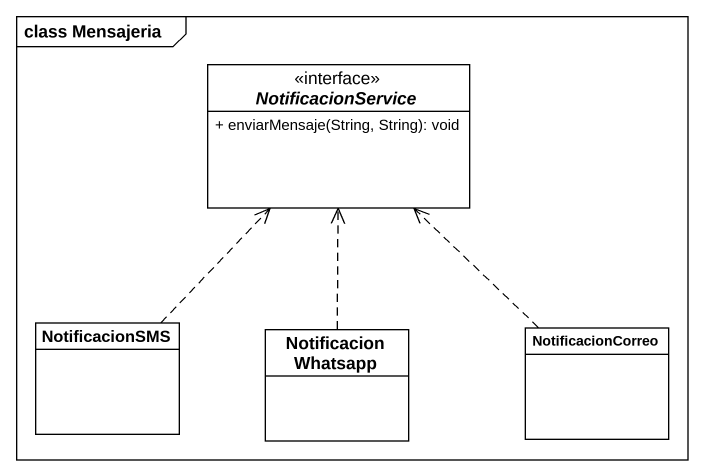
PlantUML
@startuml
mainframe class Mensajeria
hide circle
hide empty members
skinparam classAttributeIconSize 0
interface NotificacionService {
  + enviarMensaje(String, String): void
}
class NotificacionSMS
class NotificacionWhatsapp
class NotificacionCorreo
NotificacionSMS .up.> NotificacionService
NotificacionWhatsapp .up.> NotificacionService
NotificacionCorreo .up.> NotificacionService
@enduml
